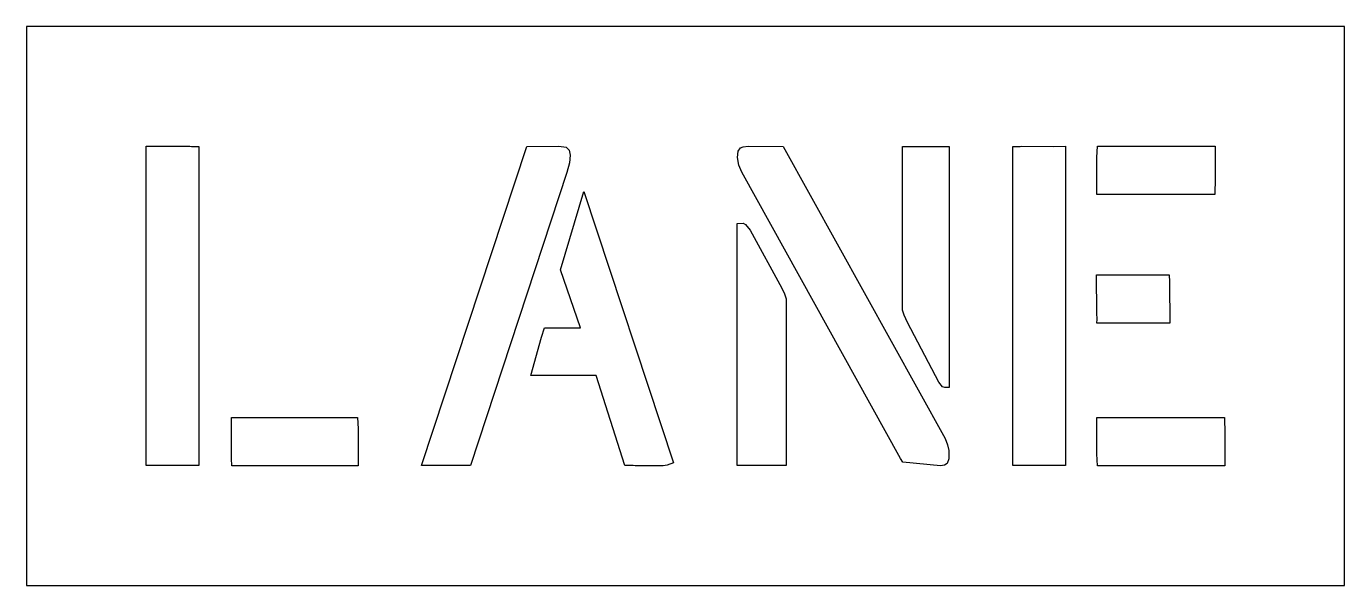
# Model space of a CAD drawing. Header units: inches. Extents: x 0 to 33, y 0 to 14.
import ezdxf

# ---------------------------------------------------------------- set-up
doc = ezdxf.new("R2010")
doc.units = ezdxf.units.IN
doc.header["$MEASUREMENT"] = 0
doc.layers.add('CUT', color=1, linetype='Continuous')

msp = doc.modelspace()

# ---------------------------------------------------------------- linework, layer by layer
at = {"layer": 'CUT'}
for points in [[(0, 0), (33, 0), (33, 14), (0, 14)], [(4.32, 10.99), (4.32, 3.008), (3, 3.009), (3, 10.999), (4.095, 10.997), (4.132, 10.992)], [(11.118, 3.005), (9.895, 3.004), (12.529, 10.993), (13.332, 10.999), (13.51, 10.972), (13.584, 10.904), (13.613, 10.774), (13.595, 10.586), (13.526, 10.341)], [(18.068, 10.998), (18.943, 10.991), (23, 3.687), (23.062, 3.528), (23.094, 3.383), (23.094, 3.171), (23.053, 3.058), (22.983, 3.017), (22.886, 3.003), (21.941, 3.087), (21.884, 3.181), (17.911, 10.347), (17.838, 10.528), (17.801, 10.719), (17.817, 10.879), (17.878, 10.96), (17.945, 10.986)], [(23.101, 4.961), (22.988, 4.956), (22.932, 4.978), (22.839, 5.096), (22.059, 6.588), (21.978, 6.768), (21.931, 6.893), (21.931, 10.99), (23.101, 10.99)], [(25.713, 10.996), (26.012, 10.999), (26.012, 3.009), (24.692, 3.008), (24.692, 10.99), (24.875, 10.991), (24.916, 10.997)], [(29.754, 9.978), (29.752, 9.79), (26.794, 9.79), (26.793, 10.719), (26.814, 11), (29.76, 11), (29.76, 10.014)], [(12.895, 6.219), (12.974, 6.454), (13.871, 6.454), (13.368, 7.904), (13.955, 9.867), (16.199, 3.072), (16.041, 3.014), (15.942, 3.002), (15.236, 3.002), (15.186, 3.009), (14.984, 3.01), (14.267, 5.259), (12.628, 5.259)], [(18.977, 7.304), (19.021, 7.179), (19.021, 3.011), (17.791, 3.006), (17.791, 9.069), (17.947, 9.071), (18.005, 9.041), (18.116, 8.898), (18.914, 7.443)], [(26.792, 7.782), (28.611, 7.782), (28.613, 7.609), (28.618, 7.577), (28.622, 6.572), (26.801, 6.572), (26.806, 6.672), (26.793, 6.822)], [(8.29, 4.21), (8.309, 3.921), (8.306, 3), (5.14, 3), (5.138, 3.185), (5.132, 3.224), (5.132, 4.21)], [(30, 3), (26.814, 3), (26.793, 3.298), (26.794, 4.21), (29.991, 4.21), (29.993, 4.027), (30, 3.985)]]:
    msp.add_lwpolyline(points, close=True, dxfattribs=at)

doc.saveas('drawing.dxf')
